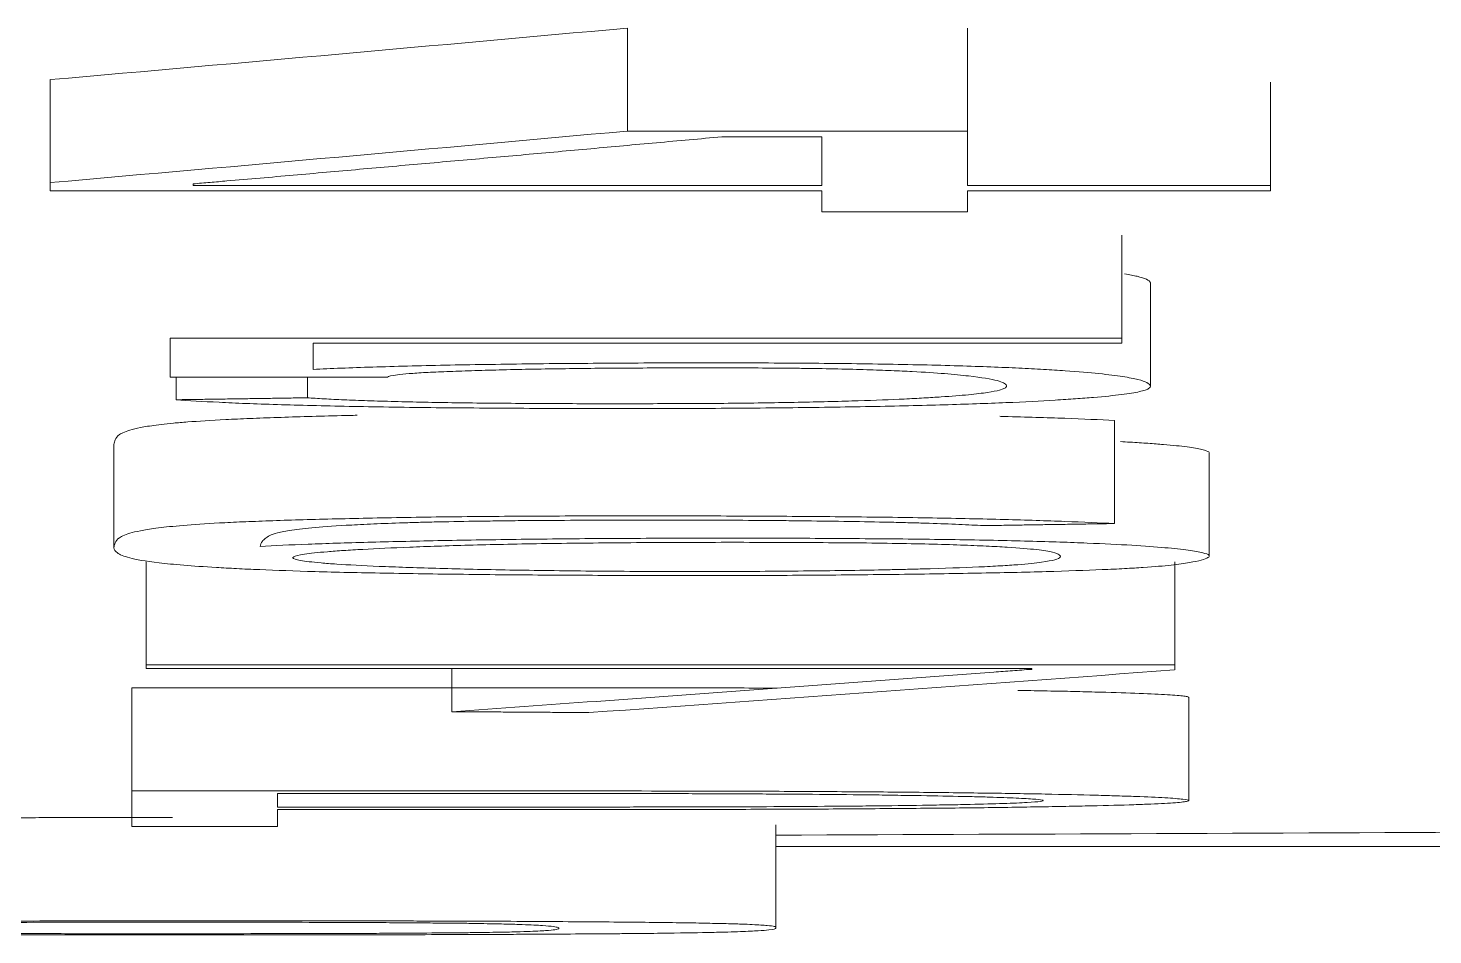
# Model space of a CAD drawing. Header units: millimetres. Extents: x 0 to 594, y 0 to 420.
# Drawn here: x 236.157 to 237.521, y 43.036 to 43.916 of the extents above; entities that cross this region are included whole.
import ezdxf

# ---------------------------------------------------------------- set-up
doc = ezdxf.new("R2010")
doc.units = ezdxf.units.MM
doc.layers.add('1', color=7, linetype='Continuous')

msp = doc.modelspace()

# ---------------------------------------------------------------- linework, layer by layer
at = {"layer": '1', "color": 7, "linetype": 'Continuous', "lineweight": 13}
for p, q in [((236.7392, 43.8163), (236.7392, 43.9162)), ((237.0693, 43.8163), (237.0693, 43.9162)), ((236.1788, 43.7662), (236.1788, 43.8662)), ((237.3633, 43.7636), (237.3633, 43.8636)), ((236.7392, 43.8163), (237.0693, 43.8163)), ((236.9278, 43.8107), (236.8307, 43.8107)), ((236.9278, 43.7636), (236.9278, 43.8107)), ((237.0693, 43.8163), (237.0693, 43.7636)), ((236.1788, 43.7583), (236.1788, 43.7662)), ((236.3175, 43.765), (236.3175, 43.7636)), ((236.3175, 43.7636), (236.9278, 43.7636)), ((237.0693, 43.7636), (237.3633, 43.7636)), ((237.3633, 43.7636), (237.3633, 43.7583)), ((236.9278, 43.7583), (236.1788, 43.7583)), ((236.9278, 43.7379), (236.9278, 43.7583)), ((237.0693, 43.7583), (237.0693, 43.7379)), ((237.3633, 43.7583), (237.0693, 43.7583)), ((237.0693, 43.7379), (236.9278, 43.7379)), ((237.2191, 43.6151), (237.2191, 43.7151)), ((237.2468, 43.5688), (237.2468, 43.6688)), ((236.2953, 43.6151), (236.2953, 43.5774)), ((237.2191, 43.6151), (236.2953, 43.6151)), ((237.2191, 43.6103), (237.2191, 43.6151)), ((236.434, 43.5849), (236.434, 43.6103)), ((236.434, 43.6103), (237.2191, 43.6103)), ((236.2953, 43.5774), (236.5062, 43.5774)), ((236.3009, 43.5555), (236.3009, 43.5774)), ((236.4285, 43.5574), (236.4285, 43.5774)), ((237.2121, 43.4353), (237.2121, 43.5353)), ((236.2407, 43.5121), (236.2407, 43.412)), ((237.304, 43.4038), (237.304, 43.5038)), ((236.2718, 43.2981), (236.2718, 43.3982)), ((237.2704, 43.2981), (237.2704, 43.3982)), ((236.2718, 43.2947), (236.2718, 43.2981)), ((236.2718, 43.2981), (237.2704, 43.2981)), ((237.1317, 43.2947), (236.2718, 43.2947)), ((236.5686, 43.2527), (236.5686, 43.2947)), ((237.1317, 43.2938), (237.1317, 43.2947)), ((237.2704, 43.2981), (237.2704, 43.2933)), ((236.2579, 43.1758), (236.2579, 43.2759)), ((237.2842, 43.1664), (237.2842, 43.2665)), ((236.2579, 43.1758), (236.2579, 43.1412)), ((236.3994, 43.1601), (236.3994, 43.1732)), ((236.3994, 43.1412), (236.3994, 43.1577)), ((236.2579, 43.1412), (236.3994, 43.1412)), ((236.8832, 43.0426), (236.8832, 43.1429)), ((236.8833, 43.1219), (237.6711, 43.1219))]:
    msp.add_line(p, q, dxfattribs=at)
for centre, major_axis, ratio, start_param, end_param in [((246.4205, 1046.0132), (-34.0985, -1002.7911), 0.441082, 0.053851, 0.055114), ((246.2688, 1031.0375), (-34.0407, -987.9127), 0.444395, 0.054466, 0.055739), ((249.2732, 1044.642), (-21.6158, -1001.6101), 0.313442, 0.028784, 0.030592)]:
    msp.add_ellipse(centre, major_axis=major_axis, ratio=ratio, start_param=start_param, end_param=end_param, dxfattribs=at)
for points, knots in [([(236.8307, 43.8107), (236.8203, 43.8097), (236.8097, 43.8088), (236.7885, 43.8068), (236.7779, 43.8059), (236.746, 43.803), (236.7248, 43.8011), (236.6824, 43.7972), (236.6612, 43.7953), (236.6185, 43.7915), (236.597, 43.7896), (236.5541, 43.7858), (236.5326, 43.7839), (236.4897, 43.7801), (236.4683, 43.7782), (236.4255, 43.7744), (236.4041, 43.7725), (236.3718, 43.7697), (236.361, 43.7688), (236.3448, 43.7674), (236.3394, 43.7669), (236.3285, 43.766), (236.3231, 43.7655), (236.3175, 43.765)], [0, 0, 0, 0, 0.0625, 0.0625, 0.125, 0.125, 0.25, 0.25, 0.375, 0.375, 0.5, 0.5, 0.625, 0.625, 0.75, 0.75, 0.875, 0.875, 0.9375, 0.9375, 0.96875, 0.96875, 1, 1, 1, 1]), ([(237.2218, 43.6777), (237.2266, 43.6769), (237.2306, 43.6761), (237.2379, 43.6743), (237.2409, 43.6734), (237.2451, 43.6714), (237.2463, 43.6704), (237.2468, 43.6692), (237.2468, 43.669), (237.2468, 43.6687)], [0, 0, 0, 0, 0.267295, 0.267295, 0.592075, 0.592075, 0.916856, 0.916856, 1, 1, 1, 1]), ([(236.3009, 43.5555), (236.3132, 43.5546), (236.3268, 43.5538), (236.3509, 43.5526), (236.3595, 43.5522), (236.3783, 43.5515), (236.3886, 43.5511), (236.41, 43.5505), (236.4213, 43.5502), (236.4445, 43.5496), (236.4565, 43.5493), (236.4813, 43.5488), (236.4941, 43.5486), (236.5207, 43.5482), (236.5344, 43.548), (236.562, 43.5477), (236.576, 43.5476), (236.6043, 43.5474), (236.6186, 43.5473), (236.6476, 43.5471), (236.6623, 43.5471), (236.6842, 43.5471), (236.6915, 43.547), (236.7061, 43.547), (236.7135, 43.547), (236.7354, 43.547), (236.75, 43.547), (236.7792, 43.547), (236.7937, 43.547), (236.8229, 43.5471), (236.8375, 43.5472), (236.8664, 43.5474), (236.8806, 43.5476), (236.9224, 43.548), (236.9492, 43.5484), (236.9878, 43.5491), (237.0002, 43.5494), (237.0241, 43.5499), (237.0355, 43.5502), (237.0574, 43.5509), (237.0679, 43.5512), (237.088, 43.5519), (237.0976, 43.5523), (237.1245, 43.5534), (237.1404, 43.5543), (237.1614, 43.5555), (237.168, 43.556), (237.1804, 43.5568), (237.1862, 43.5573), (237.2023, 43.5586), (237.2113, 43.5596), (237.2261, 43.5614), (237.2319, 43.5624), (237.2383, 43.5638), (237.2401, 43.5643), (237.2431, 43.5653), (237.2442, 43.5658), (237.2466, 43.5672), (237.247, 43.5682), (237.2465, 43.5702), (237.2444, 43.5721), (237.2386, 43.5741), (237.2309, 43.576), (237.2261, 43.577), (237.2168, 43.5785), (237.2133, 43.5789), (237.2057, 43.5799), (237.2015, 43.5804), (237.1877, 43.5818), (237.1769, 43.5827), (237.1575, 43.5841), (237.1505, 43.5845), (237.1356, 43.5854), (237.1276, 43.5858), (237.1021, 43.587), (237.0828, 43.5877), (237.0382, 43.5891), (237.0137, 43.5896), (236.974, 43.5903), (236.9601, 43.5905), (236.932, 43.5908), (236.9178, 43.5909), (236.8889, 43.5911), (236.8742, 43.5912), (236.8446, 43.5913), (236.8299, 43.5913), (236.8005, 43.5913), (236.7859, 43.5912), (236.7567, 43.5912), (236.7422, 43.5911), (236.7132, 43.5909), (236.6988, 43.5908), (236.6702, 43.5906), (236.6559, 43.5905), (236.628, 43.5901), (236.6143, 43.5899), (236.5878, 43.5895), (236.5749, 43.5893), (236.5498, 43.5888), (236.5374, 43.5885), (236.5138, 43.5879), (236.5026, 43.5875), (236.4812, 43.5869), (236.471, 43.5865), (236.4516, 43.5858), (236.4425, 43.5854), (236.434, 43.5849)], [0, 0, 0, 0, 0.03125, 0.03125, 0.046875, 0.046875, 0.0625, 0.0625, 0.078125, 0.078125, 0.09375, 0.09375, 0.109375, 0.109375, 0.125, 0.125, 0.140625, 0.140625, 0.15625, 0.15625, 0.171875, 0.171875, 0.179688, 0.179688, 0.1875, 0.1875, 0.203125, 0.203125, 0.21875, 0.21875, 0.234375, 0.234375, 0.25, 0.25, 0.28125, 0.28125, 0.296875, 0.296875, 0.3125, 0.3125, 0.328125, 0.328125, 0.34375, 0.34375, 0.375, 0.375, 0.390625, 0.390625, 0.40625, 0.40625, 0.4375, 0.4375, 0.46875, 0.46875, 0.484375, 0.484375, 0.5, 0.5, 0.53125, 0.53125, 0.5625, 0.59375, 0.59375, 0.625, 0.625, 0.640625, 0.640625, 0.65625, 0.65625, 0.6875, 0.6875, 0.703125, 0.703125, 0.71875, 0.71875, 0.75, 0.75, 0.78125, 0.78125, 0.796875, 0.796875, 0.8125, 0.8125, 0.828125, 0.828125, 0.84375, 0.84375, 0.859375, 0.859375, 0.875, 0.875, 0.890625, 0.890625, 0.90625, 0.90625, 0.921875, 0.921875, 0.9375, 0.9375, 0.953125, 0.953125, 0.96875, 0.96875, 0.984375, 0.984375, 1, 1, 1, 1]), ([(236.5062, 43.5774), (236.5071, 43.5782), (236.51, 43.579), (236.5189, 43.5801), (236.5227, 43.5805), (236.5318, 43.5812), (236.5372, 43.5816), (236.5494, 43.5822), (236.5563, 43.5825), (236.5713, 43.5831), (236.5794, 43.5834), (236.5964, 43.5839), (236.6053, 43.5842), (236.6242, 43.5847), (236.6339, 43.5849), (236.654, 43.5853), (236.6643, 43.5854), (236.6855, 43.5857), (236.6965, 43.5859), (236.7299, 43.5862), (236.7525, 43.5863), (236.787, 43.5864), (236.7986, 43.5865), (236.8218, 43.5865), (236.8333, 43.5864), (236.8562, 43.5864), (236.8676, 43.5863), (236.8846, 43.5862), (236.8902, 43.5861), (236.9014, 43.586), (236.9069, 43.586), (236.9232, 43.5858), (236.9337, 43.5856), (236.9534, 43.5852), (236.9628, 43.5849), (236.98, 43.5844), (236.9879, 43.5841), (237.0026, 43.5835), (237.0094, 43.5832), (237.0279, 43.5822), (237.0381, 43.5815), (237.056, 43.5801), (237.0636, 43.5793), (237.0834, 43.5771), (237.0923, 43.5756), (237.1008, 43.5733), (237.1029, 43.5725), (237.1058, 43.571), (237.1067, 43.5702), (237.1077, 43.5679), (237.1059, 43.5663), (237.0975, 43.5641), (237.0937, 43.5633), (237.0862, 43.5622), (237.0835, 43.5618), (237.0773, 43.5611), (237.0739, 43.5607), (237.0626, 43.5596), (237.0539, 43.5589), (237.0384, 43.5579), (237.0329, 43.5575), (237.021, 43.5569), (237.0146, 43.5565), (236.9945, 43.5556), (236.9796, 43.555), (236.9549, 43.5542), (236.9462, 43.554), (236.9279, 43.5535), (236.9184, 43.5533), (236.8987, 43.5529), (236.8886, 43.5527), (236.8675, 43.5524), (236.8566, 43.5522), (236.8229, 43.5519), (236.8001, 43.5518), (236.7656, 43.5517), (236.754, 43.5516), (236.7308, 43.5516), (236.7191, 43.5516), (236.6843, 43.5517), (236.6614, 43.5517), (236.6276, 43.552), (236.6164, 43.5521), (236.5943, 43.5523), (236.5832, 43.5524), (236.5514, 43.5529), (236.5316, 43.5533), (236.5039, 43.554), (236.4951, 43.5543), (236.4787, 43.5548), (236.4635, 43.5554), (236.4506, 43.556), (236.4387, 43.5567), (236.4333, 43.5571), (236.4285, 43.5574)], [0, 0, 0, 0, 0.03125, 0.03125, 0.046875, 0.046875, 0.0625, 0.0625, 0.078125, 0.078125, 0.09375, 0.09375, 0.109375, 0.109375, 0.125, 0.125, 0.140625, 0.140625, 0.15625, 0.15625, 0.1875, 0.1875, 0.203125, 0.203125, 0.21875, 0.21875, 0.234375, 0.234375, 0.242187, 0.242187, 0.25, 0.25, 0.265625, 0.265625, 0.28125, 0.28125, 0.296875, 0.296875, 0.3125, 0.3125, 0.34375, 0.34375, 0.375, 0.375, 0.4375, 0.4375, 0.46875, 0.46875, 0.5, 0.5, 0.5625, 0.5625, 0.59375, 0.59375, 0.609375, 0.609375, 0.625, 0.625, 0.65625, 0.65625, 0.671875, 0.671875, 0.6875, 0.6875, 0.71875, 0.71875, 0.734375, 0.734375, 0.75, 0.75, 0.765625, 0.765625, 0.78125, 0.78125, 0.8125, 0.8125, 0.828125, 0.828125, 0.84375, 0.84375, 0.875, 0.875, 0.890625, 0.890625, 0.90625, 0.90625, 0.9375, 0.9375, 0.953125, 0.953125, 0.96875, 0.984375, 0.984375, 1, 1, 1, 1]), ([(236.2407, 43.5121), (236.2407, 43.5136), (236.2413, 43.5151), (236.2427, 43.5183), (236.2437, 43.52), (236.2484, 43.5233), (236.2522, 43.5249), (236.2615, 43.5274), (236.2651, 43.5282), (236.2743, 43.5299), (236.2798, 43.5307), (236.2902, 43.5319), (236.2941, 43.5323), (236.3026, 43.5332), (236.3072, 43.5336), (236.3226, 43.5347), (236.3347, 43.5355), (236.3565, 43.5366), (236.3644, 43.537), (236.3811, 43.5376), (236.39, 43.538), (236.4182, 43.5389), (236.4389, 43.5395), (236.4666, 43.5402), (236.4717, 43.5403), (236.4769, 43.5404)], [0, 0, 0, 0, 0.15347, 0.15347, 0.319115, 0.319115, 0.484761, 0.484761, 0.567583, 0.567583, 0.650406, 0.650406, 0.691817, 0.691817, 0.733228, 0.733228, 0.816051, 0.816051, 0.857462, 0.857462, 0.898874, 0.898874, 0.981696, 0.981696, 1, 1, 1, 1]), ([(237.1007, 43.5394), (237.1021, 43.5394), (237.1035, 43.5393), (237.1265, 43.5387), (237.146, 43.5381), (237.1815, 43.5368), (237.1976, 43.5361), (237.2121, 43.5353)], [0, 0, 0, 0, 0.031008, 0.031008, 0.515504, 0.515504, 1, 1, 1, 1]), ([(237.2178, 43.5149), (237.2209, 43.5147), (237.224, 43.5145), (237.2333, 43.514), (237.2391, 43.5136), (237.2499, 43.5128), (237.2549, 43.5124), (237.2686, 43.5113), (237.2762, 43.5105), (237.2886, 43.5089), (237.2934, 43.5081), (237.2986, 43.5069), (237.3, 43.5064), (237.3022, 43.5056), (237.303, 43.5052), (237.3038, 43.5045), (237.304, 43.5041), (237.304, 43.5038)], [0, 0, 0, 0, 0.050862, 0.050862, 0.158621, 0.158621, 0.266379, 0.266379, 0.481897, 0.481897, 0.697414, 0.697414, 0.805172, 0.805172, 0.912931, 0.912931, 1, 1, 1, 1]), ([(237.2121, 43.4353), (237.1976, 43.436), (237.1816, 43.4367), (237.155, 43.4377), (237.1457, 43.438), (237.1261, 43.4387), (237.1157, 43.439), (237.0833, 43.4398), (237.0601, 43.4403), (237.0227, 43.441), (237.0098, 43.4412), (236.9833, 43.4415), (236.9698, 43.4417), (236.9289, 43.4421), (236.901, 43.4423), (236.8585, 43.4425), (236.8442, 43.4426), (236.8154, 43.4427), (236.8009, 43.4427), (236.7576, 43.4428), (236.7288, 43.4428), (236.6858, 43.4427), (236.6715, 43.4426), (236.643, 43.4425), (236.6287, 43.4424), (236.5865, 43.4421), (236.5596, 43.4418), (236.5211, 43.4412), (236.5085, 43.441), (236.4841, 43.4405), (236.4722, 43.4402), (236.4383, 43.4394), (236.4175, 43.4389), (236.3891, 43.4379), (236.38, 43.4375), (236.3633, 43.4369), (236.3556, 43.4365), (236.3341, 43.4354), (236.322, 43.4346), (236.3014, 43.433), (236.2932, 43.4322), (236.2795, 43.4306), (236.2741, 43.4298), (236.265, 43.4282), (236.2614, 43.4273), (236.2522, 43.4249), (236.2484, 43.4232), (236.2437, 43.4199), (236.2427, 43.4183), (236.2405, 43.4133), (236.2394, 43.4101), (236.2451, 43.406), (236.2466, 43.4052), (236.2505, 43.4036), (236.2529, 43.4028), (236.262, 43.4004), (236.2709, 43.3988), (236.2878, 43.3968), (236.2915, 43.3964), (236.2995, 43.3957), (236.3038, 43.3953), (236.3176, 43.3941), (236.3281, 43.3934), (236.3463, 43.3923), (236.3528, 43.392), (236.3667, 43.3912), (236.3742, 43.3909), (236.3981, 43.3899), (236.4159, 43.3893), (236.4462, 43.3884), (236.4568, 43.3881), (236.4795, 43.3876), (236.4912, 43.3874), (236.5275, 43.3867), (236.5531, 43.3863), (236.5934, 43.3859), (236.6072, 43.3857), (236.6348, 43.3855), (236.6487, 43.3854), (236.6908, 43.3851), (236.7192, 43.385), (236.7626, 43.3849), (236.7772, 43.3848), (236.8064, 43.3848), (236.8209, 43.3848), (236.8641, 43.3849), (236.8925, 43.385), (236.9346, 43.3853), (236.9485, 43.3854), (236.9761, 43.3857), (236.9898, 43.3858), (237.0295, 43.3863), (237.0547, 43.3867), (237.0905, 43.3874), (237.1022, 43.3876), (237.1247, 43.3881), (237.1355, 43.3884), (237.1661, 43.3893), (237.1842, 43.3899), (237.2077, 43.3909), (237.215, 43.3912), (237.2284, 43.392), (237.2344, 43.3923), (237.2509, 43.3934), (237.2597, 43.3942), (237.2707, 43.3954), (237.2739, 43.3958), (237.2798, 43.3966), (237.2824, 43.397), (237.2895, 43.3982), (237.2931, 43.399), (237.3022, 43.4014), (237.3052, 43.403), (237.3028, 43.4054), (237.3009, 43.4062), (237.2943, 43.4078), (237.2896, 43.4087), (237.2773, 43.4103), (237.2698, 43.4111), (237.2518, 43.4127), (237.2412, 43.4134), (237.2161, 43.415), (237.2019, 43.4157), (237.169, 43.417), (237.1503, 43.4177), (237.1178, 43.4185), (237.1064, 43.4188), (237.0826, 43.4193), (237.0701, 43.4195), (237.0442, 43.4199), (237.0307, 43.4201), (237.0032, 43.4204), (236.9892, 43.4205), (236.9469, 43.4208), (236.9181, 43.421), (236.8742, 43.4211), (236.8595, 43.4211), (236.8301, 43.4211), (236.8155, 43.4211), (236.7718, 43.4211), (236.7428, 43.4209), (236.6996, 43.4207), (236.6854, 43.4205), (236.6578, 43.4203), (236.6443, 43.4201), (236.6047, 43.4196), (236.5794, 43.4192), (236.543, 43.4185), (236.5312, 43.4182), (236.5085, 43.4177), (236.4976, 43.4174), (236.4661, 43.4166), (236.4468, 43.4159), (236.4118, 43.4146), (236.3964, 43.4139), (236.3827, 43.4131)], [0, 0, 0, 0, 0.015625, 0.015625, 0.023438, 0.023438, 0.03125, 0.03125, 0.046875, 0.046875, 0.054688, 0.054688, 0.0625, 0.0625, 0.078125, 0.078125, 0.085938, 0.085938, 0.09375, 0.09375, 0.109375, 0.109375, 0.117188, 0.117188, 0.125, 0.125, 0.140625, 0.140625, 0.148438, 0.148438, 0.15625, 0.15625, 0.171875, 0.171875, 0.179688, 0.179688, 0.1875, 0.1875, 0.203125, 0.203125, 0.21875, 0.21875, 0.234375, 0.234375, 0.25, 0.25, 0.28125, 0.28125, 0.3125, 0.3125, 0.375, 0.375, 0.390625, 0.390625, 0.40625, 0.40625, 0.4375, 0.4375, 0.445313, 0.445313, 0.453125, 0.453125, 0.46875, 0.46875, 0.476563, 0.476563, 0.484375, 0.484375, 0.5, 0.5, 0.507813, 0.507813, 0.515625, 0.515625, 0.53125, 0.53125, 0.539063, 0.539063, 0.546875, 0.546875, 0.5625, 0.5625, 0.570313, 0.570313, 0.578125, 0.578125, 0.59375, 0.59375, 0.601563, 0.601563, 0.609375, 0.609375, 0.625, 0.625, 0.632813, 0.632813, 0.640625, 0.640625, 0.65625, 0.65625, 0.664063, 0.664063, 0.671875, 0.671875, 0.6875, 0.6875, 0.695313, 0.695313, 0.703125, 0.703125, 0.71875, 0.71875, 0.75, 0.75, 0.765625, 0.765625, 0.78125, 0.78125, 0.796875, 0.796875, 0.8125, 0.8125, 0.828125, 0.828125, 0.84375, 0.84375, 0.851563, 0.851563, 0.859375, 0.859375, 0.867188, 0.867188, 0.875, 0.875, 0.890625, 0.890625, 0.898438, 0.898438, 0.90625, 0.90625, 0.921875, 0.921875, 0.929688, 0.929688, 0.9375, 0.9375, 0.953125, 0.953125, 0.960938, 0.960938, 0.96875, 0.96875, 0.984375, 0.984375, 1, 1, 1, 1]), ([(236.3827, 43.4131), (236.3826, 43.4149), (236.3833, 43.4166), (236.3855, 43.4192), (236.3864, 43.4201), (236.3887, 43.4218), (236.39, 43.4227), (236.3938, 43.4245), (236.3961, 43.4253), (236.403, 43.4271), (236.4075, 43.428), (236.4165, 43.4293), (236.4198, 43.4297), (236.4273, 43.4306), (236.4315, 43.431), (236.4455, 43.4323), (236.4569, 43.4331), (236.4752, 43.4341), (236.4791, 43.4343), (236.4873, 43.4347), (236.4917, 43.4349), (236.5053, 43.4355), (236.5151, 43.4358), (236.5312, 43.4363), (236.5368, 43.4365), (236.5485, 43.4368), (236.5546, 43.4369), (236.5735, 43.4373), (236.5868, 43.4375), (236.6076, 43.4378), (236.6147, 43.4379), (236.6292, 43.4381), (236.6367, 43.4382), (236.6592, 43.4383), (236.6743, 43.4384), (236.7048, 43.4386), (236.7202, 43.4386), (236.7511, 43.4387), (236.7667, 43.4387), (236.7978, 43.4387), (236.8132, 43.4386), (236.8436, 43.4385), (236.8662, 43.4384), (236.8885, 43.4382), (236.9032, 43.438), (236.9105, 43.4379), (236.9322, 43.4377), (236.9461, 43.4375), (236.9728, 43.437), (236.9857, 43.4368), (237.004, 43.4364), (237.01, 43.4362), (237.0213, 43.4359), (237.0268, 43.4357), (237.0425, 43.4352), (237.0521, 43.4349), (237.0697, 43.4341), (237.0776, 43.4337), (237.0845, 43.4333)], [0, 0, 0, 0, 0.125, 0.125, 0.1875, 0.1875, 0.25, 0.25, 0.3125, 0.3125, 0.375, 0.375, 0.40625, 0.40625, 0.4375, 0.4375, 0.5, 0.5, 0.515625, 0.515625, 0.53125, 0.53125, 0.5625, 0.5625, 0.578125, 0.578125, 0.59375, 0.59375, 0.625, 0.625, 0.640625, 0.640625, 0.65625, 0.65625, 0.6875, 0.6875, 0.71875, 0.71875, 0.75, 0.75, 0.78125, 0.78125, 0.8125, 0.828125, 0.828125, 0.84375, 0.84375, 0.875, 0.875, 0.90625, 0.90625, 0.921875, 0.921875, 0.9375, 0.9375, 0.96875, 0.96875, 1, 1, 1, 1]), ([(236.6556, 43.4158), (236.6815, 43.4162), (236.7088, 43.4165), (236.7514, 43.4168), (236.766, 43.4169), (236.7953, 43.417), (236.8246, 43.4171), (236.854, 43.4171), (236.8834, 43.417), (236.8982, 43.417), (236.9273, 43.4168), (236.9416, 43.4167), (236.9696, 43.4165), (236.9834, 43.4163), (237.009, 43.4159), (237.0208, 43.4157), (237.043, 43.4151), (237.0532, 43.4148), (237.0717, 43.4141), (237.0799, 43.4138), (237.0949, 43.4131), (237.1017, 43.4127), (237.1197, 43.4116), (237.1289, 43.4108), (237.1397, 43.4096), (237.1428, 43.4092), (237.148, 43.4084), (237.1501, 43.4079), (237.1554, 43.4067), (237.1572, 43.4059), (237.1595, 43.4042), (237.1599, 43.4034), (237.158, 43.401), (237.1528, 43.3994), (237.1353, 43.3969), (237.1279, 43.3962), (237.1131, 43.395), (237.1075, 43.3946), (237.0949, 43.3939), (237.0879, 43.3935), (237.0647, 43.3925), (237.0465, 43.3919), (237.0201, 43.3911), (237.0146, 43.391), (237.0034, 43.3907), (236.9977, 43.3906), (236.9802, 43.3902), (236.968, 43.39), (236.9425, 43.3896), (236.9291, 43.3895), (236.9013, 43.3892), (236.8731, 43.3889), (236.8441, 43.3888), (236.8148, 43.3887), (236.7999, 43.3887), (236.7705, 43.3888), (236.7559, 43.3888), (236.7271, 43.389), (236.7128, 43.3891), (236.6707, 43.3895), (236.6447, 43.3899), (236.6081, 43.3905), (236.5963, 43.3908), (236.5739, 43.3913), (236.5526, 43.3919), (236.5333, 43.3925), (236.515, 43.3931), (236.5063, 43.3934), (236.482, 43.3945), (236.4683, 43.3952), (236.4513, 43.3963), (236.4463, 43.3967), (236.4373, 43.3975), (236.4334, 43.3979), (236.4235, 43.3991), (236.4191, 43.3999), (236.4154, 43.4011), (236.4146, 43.4015), (236.4141, 43.4023), (236.4144, 43.4027), (236.4166, 43.404), (236.4201, 43.4048), (236.4311, 43.4064), (236.4385, 43.4072), (236.4527, 43.4084), (236.458, 43.4088), (236.4695, 43.4095), (236.4757, 43.4099), (236.4956, 43.411), (236.5108, 43.4117), (236.5364, 43.4127), (236.5455, 43.4131), (236.5646, 43.4137), (236.5748, 43.414), (236.6066, 43.4149), (236.6297, 43.4154), (236.6556, 43.4158)], [0, 0, 0, 0, 0.03125, 0.03125, 0.046875, 0.046875, 0.0625, 0.078125, 0.078125, 0.09375, 0.09375, 0.109375, 0.109375, 0.125, 0.125, 0.140625, 0.140625, 0.15625, 0.15625, 0.171875, 0.171875, 0.1875, 0.1875, 0.21875, 0.21875, 0.234375, 0.234375, 0.25, 0.25, 0.28125, 0.28125, 0.3125, 0.3125, 0.375, 0.375, 0.40625, 0.40625, 0.421875, 0.421875, 0.4375, 0.4375, 0.46875, 0.46875, 0.476563, 0.476563, 0.484375, 0.484375, 0.5, 0.5, 0.515625, 0.515625, 0.53125, 0.546875, 0.546875, 0.5625, 0.5625, 0.578125, 0.578125, 0.59375, 0.59375, 0.625, 0.625, 0.640625, 0.640625, 0.65625, 0.671875, 0.671875, 0.6875, 0.6875, 0.71875, 0.71875, 0.734375, 0.734375, 0.75, 0.75, 0.78125, 0.78125, 0.796875, 0.796875, 0.8125, 0.8125, 0.84375, 0.84375, 0.875, 0.875, 0.890625, 0.890625, 0.90625, 0.90625, 0.9375, 0.9375, 0.953125, 0.953125, 0.96875, 0.96875, 1, 1, 1, 1]), ([(236.5686, 43.2527), (236.6153, 43.256), (236.6622, 43.2594), (236.7323, 43.2644), (236.7556, 43.2661), (236.802, 43.2695), (236.8252, 43.2712), (236.8605, 43.2737), (236.8723, 43.2746), (236.8958, 43.2763), (236.9075, 43.2772), (236.9425, 43.2798), (236.9658, 43.2815), (237.0126, 43.285), (237.036, 43.2868), (237.0713, 43.2894), (237.0831, 43.2903), (237.1009, 43.2916), (237.1069, 43.2921), (237.1159, 43.2927), (237.1189, 43.2929), (237.125, 43.2934), (237.1282, 43.2936), (237.1317, 43.2938)], [0, 0, 0, 0, 0.25, 0.25, 0.375, 0.375, 0.5, 0.5, 0.5625, 0.5625, 0.625, 0.625, 0.75, 0.75, 0.875, 0.875, 0.9375, 0.9375, 0.96875, 0.96875, 0.984375, 0.984375, 1, 1, 1, 1]), ([(236.2579, 43.2759), (236.3095, 43.2759), (236.3868, 43.2759), (236.4642, 43.2759), (236.5158, 43.276), (236.5416, 43.276), (236.619, 43.276), (236.6706, 43.276), (236.7479, 43.2759), (236.7737, 43.2759), (236.8251, 43.2758), (236.8509, 43.2757), (236.8789, 43.2756), (236.8818, 43.2756), (236.8846, 43.2755)], [0, 0, 0, 0, 0.246533, 0.3698, 0.3698, 0.493066, 0.493066, 0.739599, 0.739599, 0.862866, 0.862866, 0.986133, 0.986133, 1, 1, 1, 1]), ([(237.118, 43.2733), (237.1267, 43.2732), (237.1352, 43.2731), (237.1524, 43.2727), (237.1611, 43.2726), (237.1776, 43.2722), (237.201, 43.2716), (237.2205, 43.271), (237.2432, 43.2702), (237.2529, 43.2698), (237.2682, 43.2689), (237.274, 43.2684), (237.28, 43.2677), (237.2815, 43.2675), (237.2836, 43.2671), (237.2841, 43.2668), (237.2842, 43.2666), (237.2842, 43.2666), (237.2842, 43.2666)], [0, 0, 0, 0, 0.08347, 0.08347, 0.174694, 0.174694, 0.265919, 0.448367, 0.448367, 0.630816, 0.630816, 0.813264, 0.813264, 0.904488, 0.904488, 0.995713, 0.995713, 1, 1, 1, 1]), ([(236.3994, 43.1577), (236.451, 43.1577), (236.5026, 43.1577), (236.606, 43.1577), (236.6576, 43.1577), (236.7351, 43.1577), (236.7608, 43.1577), (236.7995, 43.1578), (236.8124, 43.1578), (236.8381, 43.1579), (236.851, 43.1579), (236.8894, 43.158), (236.9145, 43.1581), (236.9635, 43.1584), (236.9874, 43.1586), (237.0224, 43.1589), (237.0339, 43.159), (237.0562, 43.1592), (237.067, 43.1593), (237.0988, 43.1597), (237.1188, 43.16), (237.147, 43.1605), (237.1562, 43.1606), (237.1735, 43.161), (237.1818, 43.1611), (237.2051, 43.1617), (237.2188, 43.162), (237.2366, 43.1626), (237.2421, 43.1628), (237.2521, 43.1633), (237.2566, 43.1635), (237.2686, 43.1641), (237.2745, 43.1646), (237.2804, 43.1653), (237.2818, 43.1655), (237.2838, 43.1659), (237.2842, 43.1662), (237.2841, 43.1669), (237.2821, 43.1673), (237.2763, 43.168), (237.2739, 43.1682), (237.2681, 43.1687), (237.2647, 43.1689), (237.2532, 43.1696), (237.2438, 43.17), (237.227, 43.1706), (237.221, 43.1708), (237.208, 43.1712), (237.201, 43.1714), (237.1787, 43.172), (237.1623, 43.1724), (237.1268, 43.1731), (237.1077, 43.1734), (237.0768, 43.1738), (237.0662, 43.1739), (237.0445, 43.1742), (237.0335, 43.1743), (236.9996, 43.1747), (236.9761, 43.1749), (236.9396, 43.1751), (236.9272, 43.1752), (236.9022, 43.1753), (236.8897, 43.1754), (236.8267, 43.1756), (236.7755, 43.1757), (236.6982, 43.1758), (236.6723, 43.1758), (236.6205, 43.1758), (236.5687, 43.1758), (236.5169, 43.1758), (236.4651, 43.1758), (236.3874, 43.1758), (236.3097, 43.1758), (236.2579, 43.1758)], [0, 0, 0, 0, 0.0625, 0.0625, 0.125, 0.125, 0.15625, 0.15625, 0.171875, 0.171875, 0.1875, 0.1875, 0.21875, 0.21875, 0.25, 0.25, 0.265625, 0.265625, 0.28125, 0.28125, 0.3125, 0.3125, 0.328125, 0.328125, 0.34375, 0.34375, 0.375, 0.375, 0.390625, 0.390625, 0.40625, 0.40625, 0.4375, 0.4375, 0.453125, 0.453125, 0.46875, 0.46875, 0.5, 0.5, 0.515625, 0.515625, 0.53125, 0.53125, 0.5625, 0.5625, 0.578125, 0.578125, 0.59375, 0.59375, 0.625, 0.625, 0.65625, 0.65625, 0.671875, 0.671875, 0.6875, 0.6875, 0.71875, 0.71875, 0.734375, 0.734375, 0.75, 0.75, 0.8125, 0.8125, 0.84375, 0.84375, 0.875, 0.90625, 0.90625, 0.9375, 1, 1, 1, 1]), ([(236.3994, 43.1732), (236.4381, 43.1732), (236.4768, 43.1732), (236.5348, 43.1732), (236.5542, 43.1732), (236.593, 43.1732), (236.6123, 43.1732), (236.6705, 43.1733), (236.7092, 43.1733), (236.7671, 43.1732), (236.7864, 43.1732), (236.8248, 43.173), (236.8439, 43.173), (236.8726, 43.1728), (236.8821, 43.1727), (236.9007, 43.1726), (236.9098, 43.1726), (236.9369, 43.1723), (236.9543, 43.1722), (236.9794, 43.1719), (236.9877, 43.1718), (237.0036, 43.1715), (237.0114, 43.1714), (237.0337, 43.1711), (237.0475, 43.1708), (237.0664, 43.1704), (237.0724, 43.1703), (237.0837, 43.17), (237.0891, 43.1698), (237.1039, 43.1694), (237.1122, 43.169), (237.1226, 43.1685), (237.1257, 43.1684), (237.1312, 43.168), (237.1335, 43.1679), (237.1394, 43.1673), (237.1417, 43.167), (237.1429, 43.1665), (237.1428, 43.1663), (237.142, 43.1659), (237.1411, 43.1657), (237.1372, 43.1652), (237.133, 43.1649), (237.1241, 43.1644), (237.1207, 43.1642), (237.113, 43.1639), (237.1087, 43.1637), (237.0947, 43.1633), (237.0839, 43.163), (237.0657, 43.1626), (237.0593, 43.1624), (237.0457, 43.1622), (237.0385, 43.1621), (237.0162, 43.1617), (237.0003, 43.1615), (236.9751, 43.1612), (236.9664, 43.1611), (236.9487, 43.161), (236.9397, 43.1609), (236.9122, 43.1607), (236.8934, 43.1606), (236.8647, 43.1604), (236.855, 43.1604), (236.8354, 43.1603), (236.8255, 43.1603), (236.7959, 43.1602), (236.7761, 43.1602), (236.7365, 43.1602), (236.7166, 43.1601), (236.677, 43.1601), (236.6373, 43.1601), (236.5977, 43.1601), (236.558, 43.1601), (236.5382, 43.1601), (236.4787, 43.1601), (236.439, 43.1601), (236.3994, 43.1601)], [0, 0, 0, 0, 0.0625, 0.0625, 0.09375, 0.09375, 0.125, 0.125, 0.1875, 0.1875, 0.21875, 0.21875, 0.25, 0.25, 0.265625, 0.265625, 0.28125, 0.28125, 0.3125, 0.3125, 0.328125, 0.328125, 0.34375, 0.34375, 0.375, 0.375, 0.390625, 0.390625, 0.40625, 0.40625, 0.4375, 0.4375, 0.453125, 0.453125, 0.46875, 0.46875, 0.5, 0.5, 0.515625, 0.515625, 0.53125, 0.53125, 0.5625, 0.5625, 0.578125, 0.578125, 0.59375, 0.59375, 0.625, 0.625, 0.640625, 0.640625, 0.65625, 0.65625, 0.6875, 0.6875, 0.703125, 0.703125, 0.71875, 0.71875, 0.75, 0.75, 0.765625, 0.765625, 0.78125, 0.78125, 0.8125, 0.8125, 0.84375, 0.84375, 0.875, 0.90625, 0.90625, 0.9375, 0.9375, 1, 1, 1, 1]), ([(235.8989, 43.1481), (235.9196, 43.1484), (235.9425, 43.1486), (235.9805, 43.1489), (235.9937, 43.149), (236.0217, 43.1492), (236.0363, 43.1493), (236.0812, 43.1495), (236.1128, 43.1497), (236.154, 43.1498), (236.1624, 43.1498), (236.1793, 43.1499), (236.1878, 43.1499), (236.2135, 43.1499), (236.2471, 43.15), (236.281, 43.15), (236.2976, 43.15)], [0, 0, 0, 0, 0.223314, 0.223314, 0.334971, 0.334971, 0.446628, 0.446628, 0.669942, 0.669942, 0.72577, 0.72577, 0.781599, 0.781599, 0.893256, 1, 1, 1, 1]), ([(235.8919, 43.0377), (235.9097, 43.0375), (235.9304, 43.0373), (235.9604, 43.0371), (235.9666, 43.037), (235.9794, 43.0369), (235.9861, 43.0369), (236.0065, 43.0367), (236.0348, 43.0366), (236.0654, 43.0365), (236.097, 43.0364), (236.1135, 43.0363), (236.1633, 43.0362), (236.1972, 43.0361), (236.2489, 43.0361), (236.2663, 43.0361), (236.3013, 43.036), (236.3189, 43.036), (236.3713, 43.036), (236.4061, 43.0361), (236.458, 43.0361), (236.4752, 43.0361), (236.5095, 43.0362), (236.5263, 43.0362), (236.5592, 43.0363), (236.5834, 43.0364), (236.6066, 43.0365), (236.6219, 43.0365), (236.6295, 43.0366), (236.6665, 43.0368), (236.693, 43.0369), (236.7225, 43.0372), (236.7282, 43.0372), (236.7393, 43.0373), (236.7447, 43.0374), (236.7602, 43.0375), (236.7696, 43.0376), (236.7954, 43.038), (236.8097, 43.0382), (236.8271, 43.0386), (236.8321, 43.0387), (236.8412, 43.039), (236.8452, 43.0391), (236.856, 43.0395), (236.8616, 43.0398), (236.8704, 43.0403), (236.8738, 43.0406), (236.8814, 43.0414), (236.8832, 43.042), (236.8832, 43.0429), (236.8832, 43.0432), (236.8832, 43.0436), (236.8832, 43.0437), (236.8827, 43.044), (236.8823, 43.0442), (236.8803, 43.0446), (236.8781, 43.0449), (236.8713, 43.0455), (236.8667, 43.0458), (236.8572, 43.0462), (236.8536, 43.0464), (236.8453, 43.0467), (236.8406, 43.0468), (236.8297, 43.0471), (236.8236, 43.0472), (236.8097, 43.0475), (236.8018, 43.0477), (236.7888, 43.0479), (236.7842, 43.0479), (236.7746, 43.0481), (236.7695, 43.0481), (236.7538, 43.0483), (236.7313, 43.0485), (236.7056, 43.0487), (236.6784, 43.0489), (236.6638, 43.049), (236.6189, 43.0493), (236.587, 43.0494), (236.5453, 43.0495), (236.5368, 43.0495), (236.5199, 43.0496), (236.4945, 43.0496), (236.4689, 43.0497), (236.4174, 43.0497), (236.3828, 43.0497), (236.3304, 43.0497), (236.3129, 43.0497), (236.2783, 43.0497), (236.2612, 43.0497), (236.2101, 43.0496), (236.1767, 43.0496), (236.1358, 43.0494), (236.1277, 43.0494), (236.1116, 43.0493), (236.1035, 43.0493), (236.0798, 43.0492), (236.034, 43.049), (235.9931, 43.0487), (235.9552, 43.0484), (235.9431, 43.0483), (235.9201, 43.048), (235.9092, 43.0479), (235.8989, 43.0478)], [0, 0, 0, 0, 0.03125, 0.03125, 0.039062, 0.039062, 0.046875, 0.046875, 0.0625, 0.078125, 0.078125, 0.09375, 0.09375, 0.125, 0.125, 0.140625, 0.140625, 0.15625, 0.15625, 0.1875, 0.1875, 0.203125, 0.203125, 0.21875, 0.21875, 0.234375, 0.242187, 0.242187, 0.25, 0.25, 0.28125, 0.28125, 0.289062, 0.289062, 0.296875, 0.296875, 0.3125, 0.3125, 0.34375, 0.34375, 0.359375, 0.359375, 0.375, 0.375, 0.40625, 0.40625, 0.4375, 0.4375, 0.5, 0.5, 0.53125, 0.53125, 0.546875, 0.546875, 0.5625, 0.5625, 0.59375, 0.59375, 0.625, 0.625, 0.640625, 0.640625, 0.65625, 0.65625, 0.671875, 0.671875, 0.6875, 0.6875, 0.695312, 0.695312, 0.703125, 0.703125, 0.71875, 0.734375, 0.734375, 0.75, 0.75, 0.78125, 0.78125, 0.789062, 0.789062, 0.796875, 0.8125, 0.8125, 0.84375, 0.84375, 0.859375, 0.859375, 0.875, 0.875, 0.90625, 0.90625, 0.914063, 0.914063, 0.921875, 0.921875, 0.9375, 0.96875, 0.96875, 0.984375, 0.984375, 1, 1, 1, 1]), ([(236.6169, 43.0387), (236.6098, 43.0386), (236.6015, 43.0384), (236.5871, 43.0382), (236.582, 43.0382), (236.571, 43.0381), (236.5651, 43.038), (236.5465, 43.0379), (236.5262, 43.0377), (236.5035, 43.0376), (236.4878, 43.0375), (236.4797, 43.0375), (236.4383, 43.0373), (236.4032, 43.0373), (236.3486, 43.0372), (236.3303, 43.0372), (236.303, 43.0372), (236.294, 43.0372), (236.2758, 43.0372), (236.2667, 43.0372), (236.2394, 43.0372), (236.2213, 43.0372), (236.194, 43.0372), (236.1849, 43.0373), (236.1671, 43.0373), (236.1407, 43.0373), (236.1157, 43.0374), (236.0917, 43.0375), (236.0839, 43.0376), (236.069, 43.0377), (236.0547, 43.0377), (236.0415, 43.0378), (236.0288, 43.0379), (236.0227, 43.038), (236.0053, 43.0382), (235.9951, 43.0383), (235.9768, 43.0385), (235.9687, 43.0386), (235.9578, 43.0388), (235.9544, 43.0389), (235.9481, 43.039), (235.9451, 43.0391), (235.937, 43.0393), (235.9325, 43.0395), (235.9249, 43.0397), (235.9217, 43.0399), (235.9134, 43.0403), (235.9096, 43.0406), (235.9039, 43.0412), (235.902, 43.0415), (235.8996, 43.0421), (235.899, 43.0423), (235.8989, 43.0428), (235.899, 43.0429), (235.8997, 43.0432), (235.9004, 43.0434), (235.9031, 43.0439), (235.906, 43.0442), (235.9127, 43.0446), (235.9153, 43.0448), (235.9215, 43.0451), (235.9251, 43.0452), (235.9374, 43.0457), (235.9477, 43.046), (235.9612, 43.0463)], [0, 0, 0, 0, 0.03125, 0.03125, 0.046875, 0.046875, 0.0625, 0.0625, 0.09375, 0.109375, 0.109375, 0.125, 0.125, 0.1875, 0.1875, 0.21875, 0.21875, 0.234375, 0.234375, 0.25, 0.25, 0.28125, 0.28125, 0.296875, 0.296875, 0.3125, 0.34375, 0.34375, 0.359375, 0.359375, 0.375, 0.390625, 0.390625, 0.40625, 0.40625, 0.4375, 0.4375, 0.46875, 0.46875, 0.484375, 0.484375, 0.5, 0.5, 0.53125, 0.53125, 0.5625, 0.5625, 0.625, 0.625, 0.6875, 0.6875, 0.75, 0.75, 0.78125, 0.78125, 0.8125, 0.8125, 0.875, 0.875, 0.90625, 0.90625, 0.9375, 0.9375, 1, 1, 1, 1]), ([(235.9612, 43.0463), (235.9753, 43.0466), (235.9923, 43.0469), (236.0193, 43.0472), (236.025, 43.0473), (236.0371, 43.0474), (236.0434, 43.0475), (236.0632, 43.0477), (236.0775, 43.0478), (236.1008, 43.0479), (236.1089, 43.048), (236.1256, 43.0481), (236.1512, 43.0482), (236.1783, 43.0483), (236.2064, 43.0483), (236.2159, 43.0483), (236.2349, 43.0484), (236.2443, 43.0484), (236.2633, 43.0484), (236.2728, 43.0484), (236.2919, 43.0484), (236.3014, 43.0484), (236.33, 43.0484), (236.3491, 43.0483), (236.3868, 43.0483), (236.4053, 43.0483), (236.4415, 43.0482), (236.4593, 43.0481), (236.4852, 43.048), (236.4938, 43.048), (236.5101, 43.0479), (236.526, 43.0478), (236.5406, 43.0477), (236.5546, 43.0475), (236.5614, 43.0475), (236.5739, 43.0474), (236.5798, 43.0473), (236.5905, 43.0472), (236.5952, 43.0471), (236.604, 43.0469), (236.608, 43.0469), (236.6152, 43.0467), (236.6185, 43.0466), (236.6276, 43.0464), (236.6326, 43.0462), (236.6457, 43.0458), (236.6518, 43.0454), (236.6613, 43.0448), (236.6646, 43.0445), (236.6695, 43.0438), (236.671, 43.0435), (236.6727, 43.0429), (236.6729, 43.0426), (236.6724, 43.042), (236.6716, 43.0416), (236.6684, 43.041), (236.6661, 43.0407), (236.659, 43.0401), (236.6543, 43.0398), (236.644, 43.0394), (236.64, 43.0392), (236.6302, 43.039), (236.6244, 43.0388), (236.6169, 43.0387)], [0, 0, 0, 0, 0.0625, 0.0625, 0.078125, 0.078125, 0.09375, 0.09375, 0.125, 0.125, 0.140625, 0.140625, 0.15625, 0.1875, 0.1875, 0.203125, 0.203125, 0.21875, 0.21875, 0.234375, 0.234375, 0.25, 0.25, 0.28125, 0.28125, 0.3125, 0.3125, 0.34375, 0.34375, 0.359375, 0.359375, 0.375, 0.390625, 0.390625, 0.40625, 0.40625, 0.421875, 0.421875, 0.4375, 0.4375, 0.453125, 0.453125, 0.46875, 0.46875, 0.5, 0.5, 0.5625, 0.5625, 0.625, 0.625, 0.6875, 0.6875, 0.75, 0.75, 0.8125, 0.8125, 0.875, 0.875, 0.9375, 0.9375, 0.96875, 0.96875, 1, 1, 1, 1])]:
    msp.add_open_spline(points, degree=3, knots=knots, dxfattribs=at)
for points, weights in [([(236.4285, 43.5574), (236.3647, 43.5564), (236.3009, 43.5555)], [0.500000107308, 0.499999892692, 0.500000107308]), ([(237.0845, 43.4333), (237.1483, 43.4343), (237.2121, 43.4353)], [0.499999757695, 0.500000242305, 0.499999757695]), ([(236.7017, 43.2518), (236.6351, 43.2523), (236.5686, 43.2527)], [0.500000215359, 0.499999784641, 0.500000215359])]:
    msp.add_rational_spline(points, weights, degree=2, dxfattribs=at)
msp.add_open_spline([(236.8834, 43.1329), (237.1461, 43.1339), (237.4087, 43.135), (237.6713, 43.1362)], degree=3, dxfattribs=at)

doc.saveas('drawing.dxf')
